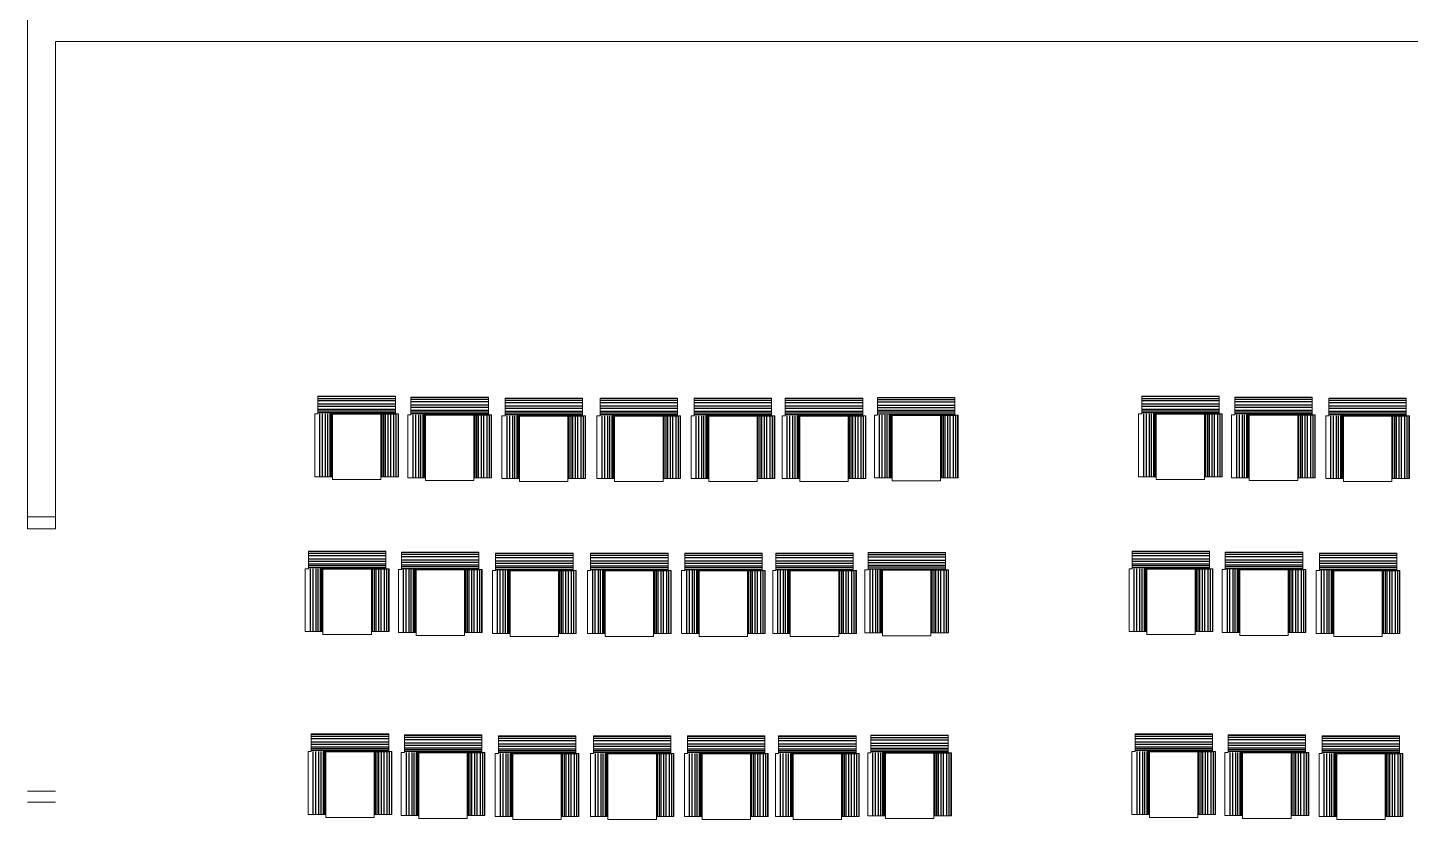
# Model space of a CAD drawing. Header units: feet. Extents: x 344914 to 345457, y 7396879 to 7397422.
# Drawn here: x 345251.76 to 345259.24, y 7397168.61 to 7397172.89 of the extents above; entities that cross this region are included whole.
import ezdxf

# ---------------------------------------------------------------- set-up
doc = ezdxf.new("R2010")
doc.units = ezdxf.units.FT
doc.header["$MEASUREMENT"] = 0
doc.layers.get('0').update_dxf_attribs({"lineweight": 18})
doc.layers.add('MOBIL_I', color=13, linetype='Continuous')
doc.layers.add('parede', color=7, linetype='Continuous', lineweight=18)

msp = doc.modelspace()

# ---------------------------------------------------------------- linework, layer by layer
at = {"color": 0}
for points in [[(345253.746, 7397170.8996), (345253.746, 7397170.8041), (345253.7629, 7397170.8041), (345253.7629, 7397170.4637), (345253.6674, 7397170.4637), (345253.6674, 7397170.4479), (345253.4056, 7397170.4479), (345253.4056, 7397170.4637), (345253.3101, 7397170.4637), (345253.3101, 7397170.8041), (345253.327, 7397170.8041), (345253.327, 7397170.8996)], [(345254.2497, 7397170.8942), (345254.2497, 7397170.7987), (345254.2666, 7397170.7987), (345254.2666, 7397170.4583), (345254.1711, 7397170.4583), (345254.1711, 7397170.4426), (345253.9093, 7397170.4426), (345253.9093, 7397170.4583), (345253.8138, 7397170.4583), (345253.8138, 7397170.7987), (345253.8307, 7397170.7987), (345253.8307, 7397170.8942)], [(345254.7588, 7397170.8889), (345254.7588, 7397170.7934), (345254.7757, 7397170.7934), (345254.7757, 7397170.453), (345254.6802, 7397170.453), (345254.6802, 7397170.4372), (345254.4184, 7397170.4372), (345254.4184, 7397170.453), (345254.3229, 7397170.453), (345254.3229, 7397170.7934), (345254.3398, 7397170.7934), (345254.3398, 7397170.8889)], [(345255.2732, 7397170.8889), (345255.2732, 7397170.7934), (345255.2901, 7397170.7934), (345255.2901, 7397170.453), (345255.1946, 7397170.453), (345255.1946, 7397170.4372), (345254.9328, 7397170.4372), (345254.9328, 7397170.453), (345254.8373, 7397170.453), (345254.8373, 7397170.7934), (345254.8542, 7397170.7934), (345254.8542, 7397170.8889)], [(345255.7823, 7397170.8889), (345255.7823, 7397170.7934), (345255.7992, 7397170.7934), (345255.7992, 7397170.453), (345255.7037, 7397170.453), (345255.7037, 7397170.4372), (345255.4419, 7397170.4372), (345255.4419, 7397170.453), (345255.3464, 7397170.453), (345255.3464, 7397170.7934), (345255.3633, 7397170.7934), (345255.3633, 7397170.8889)], [(345256.2753, 7397170.8889), (345256.2753, 7397170.7934), (345256.2922, 7397170.7934), (345256.2922, 7397170.453), (345256.1967, 7397170.453), (345256.1967, 7397170.4372), (345255.9349, 7397170.4372), (345255.9349, 7397170.453), (345255.8394, 7397170.453), (345255.8394, 7397170.7934), (345255.8563, 7397170.7934), (345255.8563, 7397170.8889)], [(345256.7747, 7397170.8926), (345256.7747, 7397170.7971), (345256.7916, 7397170.7971), (345256.7916, 7397170.4567), (345256.6961, 7397170.4567), (345256.6961, 7397170.441), (345256.4342, 7397170.441), (345256.4342, 7397170.4567), (345256.3387, 7397170.4567), (345256.3387, 7397170.7971), (345256.3557, 7397170.7971), (345256.3557, 7397170.8926)], [(345258.2044, 7397170.8996), (345258.2044, 7397170.8041), (345258.2213, 7397170.8041), (345258.2213, 7397170.4637), (345258.1258, 7397170.4637), (345258.1258, 7397170.4479), (345257.8639, 7397170.4479), (345257.8639, 7397170.4637), (345257.7684, 7397170.4637), (345257.7684, 7397170.8041), (345257.7854, 7397170.8041), (345257.7854, 7397170.8996)], [(345258.7081, 7397170.8942), (345258.7081, 7397170.7987), (345258.725, 7397170.7987), (345258.725, 7397170.4583), (345258.6295, 7397170.4583), (345258.6295, 7397170.4426), (345258.3677, 7397170.4426), (345258.3677, 7397170.4583), (345258.2722, 7397170.4583), (345258.2722, 7397170.7987), (345258.2891, 7397170.7987), (345258.2891, 7397170.8942)], [(345259.2172, 7397170.8889), (345259.2172, 7397170.7934), (345259.2341, 7397170.7934), (345259.2341, 7397170.453), (345259.1386, 7397170.453), (345259.1386, 7397170.4372), (345258.8767, 7397170.4372), (345258.8767, 7397170.453), (345258.7812, 7397170.453), (345258.7812, 7397170.7934), (345258.7982, 7397170.7934), (345258.7982, 7397170.8889)], [(345253.6947, 7397170.0613), (345253.6947, 7397169.9658), (345253.7117, 7397169.9658), (345253.7117, 7397169.6254), (345253.6161, 7397169.6254), (345253.6161, 7397169.6097), (345253.3543, 7397169.6097), (345253.3543, 7397169.6254), (345253.2588, 7397169.6254), (345253.2588, 7397169.9658), (345253.2757, 7397169.9658), (345253.2757, 7397170.0613)], [(345254.1984, 7397170.056), (345254.1984, 7397169.9605), (345254.2154, 7397169.9605), (345254.2154, 7397169.62), (345254.1199, 7397169.62), (345254.1199, 7397169.6043), (345253.858, 7397169.6043), (345253.858, 7397169.62), (345253.7625, 7397169.62), (345253.7625, 7397169.9605), (345253.7794, 7397169.9605), (345253.7794, 7397170.056)], [(345254.7075, 7397170.0506), (345254.7075, 7397169.9551), (345254.7244, 7397169.9551), (345254.7244, 7397169.6147), (345254.6289, 7397169.6147), (345254.6289, 7397169.5989), (345254.3671, 7397169.5989), (345254.3671, 7397169.6147), (345254.2716, 7397169.6147), (345254.2716, 7397169.9551), (345254.2885, 7397169.9551), (345254.2885, 7397170.0506)], [(345255.222, 7397170.0506), (345255.222, 7397169.9551), (345255.2389, 7397169.9551), (345255.2389, 7397169.6147), (345255.1434, 7397169.6147), (345255.1434, 7397169.5989), (345254.8815, 7397169.5989), (345254.8815, 7397169.6147), (345254.786, 7397169.6147), (345254.786, 7397169.9551), (345254.8029, 7397169.9551), (345254.8029, 7397170.0506)], [(345255.731, 7397170.0506), (345255.731, 7397169.9551), (345255.748, 7397169.9551), (345255.748, 7397169.6147), (345255.6525, 7397169.6147), (345255.6525, 7397169.5989), (345255.3906, 7397169.5989), (345255.3906, 7397169.6147), (345255.2951, 7397169.6147), (345255.2951, 7397169.9551), (345255.312, 7397169.9551), (345255.312, 7397170.0506)], [(345256.224, 7397170.0506), (345256.224, 7397169.9551), (345256.241, 7397169.9551), (345256.241, 7397169.6147), (345256.1455, 7397169.6147), (345256.1455, 7397169.5989), (345255.8836, 7397169.5989), (345255.8836, 7397169.6147), (345255.7881, 7397169.6147), (345255.7881, 7397169.9551), (345255.805, 7397169.9551), (345255.805, 7397170.0506)], [(345256.7234, 7397170.0543), (345256.7234, 7397169.9588), (345256.7403, 7397169.9588), (345256.7403, 7397169.6184), (345256.6448, 7397169.6184), (345256.6448, 7397169.6027), (345256.383, 7397169.6027), (345256.383, 7397169.6184), (345256.2875, 7397169.6184), (345256.2875, 7397169.9588), (345256.3044, 7397169.9588), (345256.3044, 7397170.0543)], [(345258.1531, 7397170.0613), (345258.1531, 7397169.9658), (345258.17, 7397169.9658), (345258.17, 7397169.6254), (345258.0745, 7397169.6254), (345258.0745, 7397169.6097), (345257.8127, 7397169.6097), (345257.8127, 7397169.6254), (345257.7172, 7397169.6254), (345257.7172, 7397169.9658), (345257.7341, 7397169.9658), (345257.7341, 7397170.0613)], [(345258.6568, 7397170.056), (345258.6568, 7397169.9605), (345258.6737, 7397169.9605), (345258.6737, 7397169.62), (345258.5782, 7397169.62), (345258.5782, 7397169.6043), (345258.3164, 7397169.6043), (345258.3164, 7397169.62), (345258.2209, 7397169.62), (345258.2209, 7397169.9605), (345258.2378, 7397169.9605), (345258.2378, 7397170.056)], [(345259.1659, 7397170.0506), (345259.1659, 7397169.9551), (345259.1828, 7397169.9551), (345259.1828, 7397169.6147), (345259.0873, 7397169.6147), (345259.0873, 7397169.5989), (345258.8255, 7397169.5989), (345258.8255, 7397169.6147), (345258.73, 7397169.6147), (345258.73, 7397169.9551), (345258.7469, 7397169.9551), (345258.7469, 7397170.0506)], [(345253.71, 7397169.0716), (345253.71, 7397168.9761), (345253.7269, 7397168.9761), (345253.7269, 7397168.6357), (345253.6314, 7397168.6357), (345253.6314, 7397168.62), (345253.3695, 7397168.62), (345253.3695, 7397168.6357), (345253.274, 7397168.6357), (345253.274, 7397168.9761), (345253.291, 7397168.9761), (345253.291, 7397169.0716)], [(345254.2137, 7397169.0663), (345254.2137, 7397168.9708), (345254.2306, 7397168.9708), (345254.2306, 7397168.6303), (345254.1351, 7397168.6303), (345254.1351, 7397168.6146), (345253.8732, 7397168.6146), (345253.8732, 7397168.6303), (345253.7777, 7397168.6303), (345253.7777, 7397168.9708), (345253.7947, 7397168.9708), (345253.7947, 7397169.0663)], [(345254.7228, 7397169.0609), (345254.7228, 7397168.9654), (345254.7397, 7397168.9654), (345254.7397, 7397168.625), (345254.6442, 7397168.625), (345254.6442, 7397168.6093), (345254.3823, 7397168.6093), (345254.3823, 7397168.625), (345254.2868, 7397168.625), (345254.2868, 7397168.9654), (345254.3037, 7397168.9654), (345254.3037, 7397169.0609)], [(345255.2372, 7397169.0609), (345255.2372, 7397168.9654), (345255.2541, 7397168.9654), (345255.2541, 7397168.625), (345255.1586, 7397168.625), (345255.1586, 7397168.6093), (345254.8968, 7397168.6093), (345254.8968, 7397168.625), (345254.8013, 7397168.625), (345254.8013, 7397168.9654), (345254.8182, 7397168.9654), (345254.8182, 7397169.0609)], [(345255.7463, 7397169.0609), (345255.7463, 7397168.9654), (345255.7632, 7397168.9654), (345255.7632, 7397168.625), (345255.6677, 7397168.625), (345255.6677, 7397168.6093), (345255.4058, 7397168.6093), (345255.4058, 7397168.625), (345255.3103, 7397168.625), (345255.3103, 7397168.9654), (345255.3273, 7397168.9654), (345255.3273, 7397169.0609)], [(345256.2393, 7397169.0609), (345256.2393, 7397168.9654), (345256.2562, 7397168.9654), (345256.2562, 7397168.625), (345256.1607, 7397168.625), (345256.1607, 7397168.6093), (345255.8988, 7397168.6093), (345255.8988, 7397168.625), (345255.8033, 7397168.625), (345255.8033, 7397168.9654), (345255.8203, 7397168.9654), (345255.8203, 7397169.0609)], [(345256.7386, 7397169.0647), (345256.7386, 7397168.9691), (345256.7555, 7397168.9691), (345256.7555, 7397168.6287), (345256.66, 7397168.6287), (345256.66, 7397168.613), (345256.3982, 7397168.613), (345256.3982, 7397168.6287), (345256.3027, 7397168.6287), (345256.3027, 7397168.9691), (345256.3196, 7397168.9691), (345256.3196, 7397169.0647)], [(345258.1683, 7397169.0716), (345258.1683, 7397168.9761), (345258.1853, 7397168.9761), (345258.1853, 7397168.6357), (345258.0898, 7397168.6357), (345258.0898, 7397168.62), (345257.8279, 7397168.62), (345257.8279, 7397168.6357), (345257.7324, 7397168.6357), (345257.7324, 7397168.9761), (345257.7493, 7397168.9761), (345257.7493, 7397169.0716)], [(345258.672, 7397169.0663), (345258.672, 7397168.9708), (345258.689, 7397168.9708), (345258.689, 7397168.6303), (345258.5935, 7397168.6303), (345258.5935, 7397168.6146), (345258.3316, 7397168.6146), (345258.3316, 7397168.6303), (345258.2361, 7397168.6303), (345258.2361, 7397168.9708), (345258.253, 7397168.9708), (345258.253, 7397169.0663)], [(345259.1811, 7397169.0609), (345259.1811, 7397168.9654), (345259.1981, 7397168.9654), (345259.1981, 7397168.625), (345259.1026, 7397168.625), (345259.1026, 7397168.6093), (345258.8407, 7397168.6093), (345258.8407, 7397168.625), (345258.7452, 7397168.625), (345258.7452, 7397168.9654), (345258.7621, 7397168.9654), (345258.7621, 7397169.0609)]]:
    msp.add_lwpolyline(points, close=True, dxfattribs=at)
at = {"layer": 'MOBIL_I'}
for p, q in [((345253.746, 7397170.8972), (345253.327, 7397170.8972)), ((345253.327, 7397170.8877), (345253.746, 7397170.8877)), ((345253.746, 7397170.8734), (345253.327, 7397170.8734)), ((345253.327, 7397170.8574), (345253.746, 7397170.8574)), ((345254.2497, 7397170.8918), (345253.8307, 7397170.8918)), ((345253.8307, 7397170.8824), (345254.2497, 7397170.8824)), ((345254.2497, 7397170.868), (345253.8307, 7397170.868)), ((345254.7588, 7397170.8865), (345254.3398, 7397170.8865)), ((345254.3398, 7397170.877), (345254.7588, 7397170.877)), ((345254.7588, 7397170.8627), (345254.3398, 7397170.8627)), ((345255.2732, 7397170.8865), (345254.8542, 7397170.8865)), ((345254.8542, 7397170.877), (345255.2732, 7397170.877)), ((345255.2732, 7397170.8627), (345254.8542, 7397170.8627)), ((345255.7823, 7397170.8865), (345255.3633, 7397170.8865)), ((345255.3633, 7397170.877), (345255.7823, 7397170.877)), ((345255.7823, 7397170.8627), (345255.3633, 7397170.8627)), ((345256.2753, 7397170.8865), (345255.8563, 7397170.8865)), ((345255.8563, 7397170.877), (345256.2753, 7397170.877)), ((345256.2753, 7397170.8627), (345255.8563, 7397170.8627)), ((345256.7747, 7397170.8902), (345256.3557, 7397170.8902)), ((345256.3557, 7397170.8808), (345256.7747, 7397170.8808)), ((345256.7747, 7397170.8664), (345256.3557, 7397170.8664)), ((345258.2044, 7397170.8972), (345257.7854, 7397170.8972)), ((345257.7854, 7397170.8877), (345258.2044, 7397170.8877)), ((345258.2044, 7397170.8734), (345257.7854, 7397170.8734)), ((345257.7854, 7397170.8574), (345258.2044, 7397170.8574)), ((345258.7081, 7397170.8918), (345258.2891, 7397170.8918)), ((345258.2891, 7397170.8824), (345258.7081, 7397170.8824)), ((345258.7081, 7397170.868), (345258.2891, 7397170.868)), ((345259.2172, 7397170.8865), (345258.7982, 7397170.8865)), ((345258.7982, 7397170.877), (345259.2172, 7397170.877)), ((345259.2172, 7397170.8627), (345258.7982, 7397170.8627)), ((345253.746, 7397170.8428), (345253.327, 7397170.8428)), ((345253.327, 7397170.8297), (345253.746, 7397170.8297)), ((345253.746, 7397170.8189), (345253.327, 7397170.8189)), ((345253.327, 7397170.8108), (345253.746, 7397170.8108)), ((345253.3363, 7397170.8041), (345253.3363, 7397170.4637)), ((345253.3523, 7397170.4637), (345253.3523, 7397170.8041)), ((345253.3669, 7397170.8041), (345253.3669, 7397170.4637)), ((345253.3799, 7397170.4637), (345253.3799, 7397170.8041)), ((345253.3908, 7397170.8041), (345253.6823, 7397170.8041)), ((345253.3908, 7397170.8041), (345253.3908, 7397170.4637)), ((345253.3988, 7397170.4637), (345253.3988, 7397170.8041)), ((345253.4056, 7397170.4637), (345253.4056, 7397170.8041)), ((345253.6674, 7397170.8041), (345253.6674, 7397170.4637)), ((345253.6741, 7397170.4637), (345253.6741, 7397170.8041)), ((345253.6823, 7397170.8041), (345253.6823, 7397170.4637)), ((345253.6823, 7397170.8041), (345253.746, 7397170.8041)), ((345253.6931, 7397170.4637), (345253.6931, 7397170.8041)), ((345253.7061, 7397170.8041), (345253.7061, 7397170.4637)), ((345253.7207, 7397170.4637), (345253.7207, 7397170.8041)), ((345253.7367, 7397170.8041), (345253.7367, 7397170.4637)), ((345253.7511, 7397170.4637), (345253.7511, 7397170.8041)), ((345253.7605, 7397170.8041), (345253.7605, 7397170.4637)), ((345253.8307, 7397170.852), (345254.2497, 7397170.852)), ((345254.2497, 7397170.8374), (345253.8307, 7397170.8374)), ((345253.8307, 7397170.8244), (345254.2497, 7397170.8244)), ((345254.2497, 7397170.8136), (345253.8307, 7397170.8136)), ((345253.8307, 7397170.8055), (345254.2497, 7397170.8055)), ((345253.84, 7397170.7987), (345253.84, 7397170.4583)), ((345253.856, 7397170.4583), (345253.856, 7397170.7987)), ((345253.8706, 7397170.7987), (345253.8706, 7397170.4583)), ((345253.8836, 7397170.4583), (345253.8836, 7397170.7987)), ((345253.8945, 7397170.7987), (345254.186, 7397170.7987)), ((345253.8945, 7397170.7987), (345253.8945, 7397170.4583)), ((345253.9026, 7397170.4583), (345253.9026, 7397170.7987)), ((345253.9093, 7397170.4583), (345253.9093, 7397170.7987)), ((345254.1711, 7397170.7987), (345254.1711, 7397170.4583)), ((345254.1778, 7397170.4583), (345254.1778, 7397170.7987)), ((345254.186, 7397170.7987), (345254.186, 7397170.4583)), ((345254.186, 7397170.7987), (345254.2497, 7397170.7987)), ((345254.1968, 7397170.4583), (345254.1968, 7397170.7987)), ((345254.2098, 7397170.7987), (345254.2098, 7397170.4583)), ((345254.2245, 7397170.4583), (345254.2245, 7397170.7987)), ((345254.2404, 7397170.7987), (345254.2404, 7397170.4583)), ((345254.2548, 7397170.4583), (345254.2548, 7397170.7987)), ((345254.2642, 7397170.7987), (345254.2642, 7397170.4583)), ((345254.3398, 7397170.8467), (345254.7588, 7397170.8467)), ((345254.7588, 7397170.8321), (345254.3398, 7397170.8321)), ((345254.3398, 7397170.819), (345254.7588, 7397170.819)), ((345254.7588, 7397170.8082), (345254.3398, 7397170.8082)), ((345254.3398, 7397170.8001), (345254.7588, 7397170.8001)), ((345254.3491, 7397170.7934), (345254.3491, 7397170.453)), ((345254.3651, 7397170.453), (345254.3651, 7397170.7934)), ((345254.3797, 7397170.7934), (345254.3797, 7397170.453)), ((345254.3927, 7397170.453), (345254.3927, 7397170.7934)), ((345254.4035, 7397170.7934), (345254.4035, 7397170.453)), ((345254.4036, 7397170.7934), (345254.6951, 7397170.7934)), ((345254.4116, 7397170.453), (345254.4116, 7397170.7934)), ((345254.4184, 7397170.453), (345254.4184, 7397170.7934)), ((345254.6802, 7397170.7934), (345254.6802, 7397170.453)), ((345254.6869, 7397170.453), (345254.6869, 7397170.7934)), ((345254.6951, 7397170.7934), (345254.6951, 7397170.453)), ((345254.6951, 7397170.7934), (345254.7588, 7397170.7934)), ((345254.7059, 7397170.453), (345254.7059, 7397170.7934)), ((345254.7189, 7397170.7934), (345254.7189, 7397170.453)), ((345254.7335, 7397170.453), (345254.7335, 7397170.7934)), ((345254.7495, 7397170.7934), (345254.7495, 7397170.453)), ((345254.7639, 7397170.453), (345254.7639, 7397170.7934)), ((345254.7733, 7397170.7934), (345254.7733, 7397170.453)), ((345254.8542, 7397170.8467), (345255.2732, 7397170.8467)), ((345255.2732, 7397170.8321), (345254.8542, 7397170.8321)), ((345254.8542, 7397170.819), (345255.2732, 7397170.819)), ((345255.2732, 7397170.8082), (345254.8542, 7397170.8082)), ((345254.8542, 7397170.8001), (345255.2732, 7397170.8001)), ((345254.8635, 7397170.7934), (345254.8635, 7397170.453)), ((345254.8795, 7397170.453), (345254.8795, 7397170.7934)), ((345254.8941, 7397170.7934), (345254.8941, 7397170.453)), ((345254.9071, 7397170.453), (345254.9071, 7397170.7934)), ((345254.918, 7397170.7934), (345255.2095, 7397170.7934)), ((345254.918, 7397170.7934), (345254.918, 7397170.453)), ((345254.9261, 7397170.453), (345254.9261, 7397170.7934)), ((345254.9328, 7397170.453), (345254.9328, 7397170.7934)), ((345255.1946, 7397170.7934), (345255.1946, 7397170.453)), ((345255.2014, 7397170.453), (345255.2014, 7397170.7934)), ((345255.2095, 7397170.7934), (345255.2095, 7397170.453)), ((345255.2095, 7397170.7934), (345255.2732, 7397170.7934)), ((345255.2203, 7397170.453), (345255.2203, 7397170.7934)), ((345255.2333, 7397170.7934), (345255.2333, 7397170.453)), ((345255.248, 7397170.453), (345255.248, 7397170.7934)), ((345255.2639, 7397170.7934), (345255.2639, 7397170.453)), ((345255.2783, 7397170.453), (345255.2783, 7397170.7934)), ((345255.2877, 7397170.7934), (345255.2877, 7397170.453)), ((345255.3633, 7397170.8467), (345255.7823, 7397170.8467)), ((345255.7823, 7397170.8321), (345255.3633, 7397170.8321)), ((345255.3633, 7397170.819), (345255.7823, 7397170.819)), ((345255.7823, 7397170.8082), (345255.3633, 7397170.8082)), ((345255.3633, 7397170.8001), (345255.7823, 7397170.8001)), ((345255.3726, 7397170.7934), (345255.3726, 7397170.453)), ((345255.3886, 7397170.453), (345255.3886, 7397170.7934)), ((345255.4032, 7397170.7934), (345255.4032, 7397170.453)), ((345255.4162, 7397170.453), (345255.4162, 7397170.7934)), ((345255.4271, 7397170.7934), (345255.7186, 7397170.7934)), ((345255.4271, 7397170.7934), (345255.4271, 7397170.453)), ((345255.4352, 7397170.453), (345255.4352, 7397170.7934)), ((345255.4419, 7397170.453), (345255.4419, 7397170.7934)), ((345255.7037, 7397170.7934), (345255.7037, 7397170.453)), ((345255.7104, 7397170.453), (345255.7104, 7397170.7934)), ((345255.7186, 7397170.7934), (345255.7186, 7397170.453)), ((345255.7186, 7397170.7934), (345255.7823, 7397170.7934)), ((345255.7294, 7397170.453), (345255.7294, 7397170.7934)), ((345255.7424, 7397170.7934), (345255.7424, 7397170.453)), ((345255.7571, 7397170.453), (345255.7571, 7397170.7934)), ((345255.773, 7397170.7934), (345255.773, 7397170.453)), ((345255.7874, 7397170.453), (345255.7874, 7397170.7934)), ((345255.7968, 7397170.7934), (345255.7968, 7397170.453)), ((345255.8563, 7397170.8467), (345256.2753, 7397170.8467)), ((345256.2753, 7397170.8321), (345255.8563, 7397170.8321)), ((345255.8563, 7397170.819), (345256.2753, 7397170.819)), ((345256.2753, 7397170.8082), (345255.8563, 7397170.8082)), ((345255.8563, 7397170.8001), (345256.2753, 7397170.8001)), ((345255.8656, 7397170.7934), (345255.8656, 7397170.453)), ((345255.8816, 7397170.453), (345255.8816, 7397170.7934)), ((345255.8962, 7397170.7934), (345255.8962, 7397170.453)), ((345255.9092, 7397170.453), (345255.9092, 7397170.7934)), ((345255.9201, 7397170.7934), (345256.2116, 7397170.7934)), ((345255.9201, 7397170.7934), (345255.9201, 7397170.453)), ((345255.9282, 7397170.453), (345255.9282, 7397170.7934)), ((345255.9349, 7397170.453), (345255.9349, 7397170.7934)), ((345256.1967, 7397170.7934), (345256.1967, 7397170.453)), ((345256.2034, 7397170.453), (345256.2034, 7397170.7934)), ((345256.2116, 7397170.7934), (345256.2116, 7397170.453)), ((345256.2116, 7397170.7934), (345256.2753, 7397170.7934)), ((345256.2224, 7397170.453), (345256.2224, 7397170.7934)), ((345256.2354, 7397170.7934), (345256.2354, 7397170.453)), ((345256.2501, 7397170.453), (345256.2501, 7397170.7934)), ((345256.266, 7397170.7934), (345256.266, 7397170.453)), ((345256.2804, 7397170.453), (345256.2804, 7397170.7934)), ((345256.2898, 7397170.7934), (345256.2898, 7397170.453)), ((345256.3557, 7397170.8504), (345256.7747, 7397170.8504)), ((345256.7747, 7397170.8358), (345256.3557, 7397170.8358)), ((345256.3557, 7397170.8228), (345256.7747, 7397170.8228)), ((345256.7747, 7397170.812), (345256.3557, 7397170.812)), ((345256.3557, 7397170.8038), (345256.7747, 7397170.8038)), ((345256.3649, 7397170.7971), (345256.3649, 7397170.4567)), ((345256.381, 7397170.4567), (345256.381, 7397170.7971)), ((345256.3955, 7397170.7971), (345256.3955, 7397170.4567)), ((345256.4086, 7397170.4567), (345256.4086, 7397170.7971)), ((345256.4194, 7397170.7971), (345256.7109, 7397170.7971)), ((345256.4194, 7397170.7971), (345256.4194, 7397170.4567)), ((345256.4275, 7397170.4567), (345256.4275, 7397170.7971)), ((345256.4342, 7397170.4567), (345256.4342, 7397170.7971)), ((345256.6961, 7397170.7971), (345256.6961, 7397170.4567)), ((345256.7028, 7397170.4567), (345256.7028, 7397170.7971)), ((345256.7109, 7397170.7971), (345256.7109, 7397170.4567)), ((345256.7109, 7397170.7971), (345256.7747, 7397170.7971)), ((345256.7218, 7397170.4567), (345256.7218, 7397170.7971)), ((345256.7348, 7397170.7971), (345256.7348, 7397170.4567)), ((345256.7494, 7397170.4567), (345256.7494, 7397170.7971)), ((345256.7654, 7397170.7971), (345256.7654, 7397170.4567)), ((345256.7797, 7397170.4567), (345256.7797, 7397170.7971)), ((345256.7892, 7397170.7971), (345256.7892, 7397170.4567)), ((345258.2044, 7397170.8428), (345257.7854, 7397170.8428)), ((345257.7854, 7397170.8297), (345258.2044, 7397170.8297)), ((345258.2044, 7397170.8189), (345257.7854, 7397170.8189)), ((345257.7854, 7397170.8108), (345258.2044, 7397170.8108)), ((345257.7947, 7397170.8041), (345257.7947, 7397170.4637)), ((345257.8107, 7397170.4637), (345257.8107, 7397170.8041)), ((345257.8253, 7397170.8041), (345257.8253, 7397170.4637)), ((345257.8383, 7397170.4637), (345257.8383, 7397170.8041)), ((345257.8491, 7397170.8041), (345257.8491, 7397170.4637)), ((345257.8492, 7397170.8041), (345258.1406, 7397170.8041)), ((345257.8572, 7397170.4637), (345257.8572, 7397170.8041)), ((345257.8639, 7397170.4637), (345257.8639, 7397170.8041)), ((345258.1258, 7397170.8041), (345258.1258, 7397170.4637)), ((345258.1325, 7397170.4637), (345258.1325, 7397170.8041)), ((345258.1407, 7397170.8041), (345258.1407, 7397170.4637)), ((345258.1407, 7397170.8041), (345258.2044, 7397170.8041)), ((345258.1515, 7397170.4637), (345258.1515, 7397170.8041)), ((345258.1645, 7397170.8041), (345258.1645, 7397170.4637)), ((345258.1791, 7397170.4637), (345258.1791, 7397170.8041)), ((345258.1951, 7397170.8041), (345258.1951, 7397170.4637)), ((345258.2094, 7397170.4637), (345258.2094, 7397170.8041)), ((345258.2189, 7397170.8041), (345258.2189, 7397170.4637)), ((345258.2891, 7397170.852), (345258.7081, 7397170.852)), ((345258.7081, 7397170.8374), (345258.2891, 7397170.8374)), ((345258.2891, 7397170.8244), (345258.7081, 7397170.8244)), ((345258.7081, 7397170.8136), (345258.2891, 7397170.8136)), ((345258.2891, 7397170.8055), (345258.7081, 7397170.8055)), ((345258.2984, 7397170.7987), (345258.2984, 7397170.4583)), ((345258.3144, 7397170.4583), (345258.3144, 7397170.7987)), ((345258.329, 7397170.7987), (345258.329, 7397170.4583)), ((345258.342, 7397170.4583), (345258.342, 7397170.7987)), ((345258.3528, 7397170.7987), (345258.3528, 7397170.4583)), ((345258.3529, 7397170.7987), (345258.6444, 7397170.7987)), ((345258.3609, 7397170.4583), (345258.3609, 7397170.7987)), ((345258.3677, 7397170.4583), (345258.3677, 7397170.7987)), ((345258.6295, 7397170.7987), (345258.6295, 7397170.4583)), ((345258.6362, 7397170.4583), (345258.6362, 7397170.7987)), ((345258.6444, 7397170.7987), (345258.6444, 7397170.4583)), ((345258.6444, 7397170.7987), (345258.7081, 7397170.7987)), ((345258.6552, 7397170.4583), (345258.6552, 7397170.7987)), ((345258.6682, 7397170.7987), (345258.6682, 7397170.4583)), ((345258.6828, 7397170.4583), (345258.6828, 7397170.7987)), ((345258.6988, 7397170.7987), (345258.6988, 7397170.4583)), ((345258.7132, 7397170.4583), (345258.7132, 7397170.7987)), ((345258.7226, 7397170.7987), (345258.7226, 7397170.4583)), ((345258.7982, 7397170.8467), (345259.2172, 7397170.8467)), ((345259.2172, 7397170.8321), (345258.7982, 7397170.8321)), ((345258.7982, 7397170.819), (345259.2172, 7397170.819)), ((345259.2172, 7397170.8082), (345258.7982, 7397170.8082)), ((345258.7982, 7397170.8001), (345259.2172, 7397170.8001)), ((345258.8075, 7397170.7934), (345258.8075, 7397170.453)), ((345258.8235, 7397170.453), (345258.8235, 7397170.7934)), ((345258.8381, 7397170.7934), (345258.8381, 7397170.453)), ((345258.8511, 7397170.453), (345258.8511, 7397170.7934)), ((345258.8619, 7397170.7934), (345259.1534, 7397170.7934)), ((345258.8619, 7397170.7934), (345258.8619, 7397170.453)), ((345258.87, 7397170.453), (345258.87, 7397170.7934)), ((345258.8767, 7397170.453), (345258.8767, 7397170.7934)), ((345259.1386, 7397170.7934), (345259.1386, 7397170.453)), ((345259.1453, 7397170.453), (345259.1453, 7397170.7934)), ((345259.1535, 7397170.7934), (345259.1535, 7397170.453)), ((345259.1535, 7397170.7934), (345259.2172, 7397170.7934)), ((345259.1643, 7397170.453), (345259.1643, 7397170.7934)), ((345259.1773, 7397170.7934), (345259.1773, 7397170.453)), ((345259.1919, 7397170.453), (345259.1919, 7397170.7934)), ((345259.2079, 7397170.7934), (345259.2079, 7397170.453)), ((345259.2222, 7397170.453), (345259.2222, 7397170.7934)), ((345259.2317, 7397170.7934), (345259.2317, 7397170.453)), ((345253.6947, 7397170.0589), (345253.2757, 7397170.0589)), ((345253.2757, 7397170.0495), (345253.6947, 7397170.0495)), ((345253.6947, 7397170.0351), (345253.2757, 7397170.0351)), ((345254.1984, 7397170.0536), (345253.7794, 7397170.0536)), ((345253.7794, 7397170.0441), (345254.1984, 7397170.0441)), ((345254.7075, 7397170.0482), (345254.2885, 7397170.0482)), ((345254.2885, 7397170.0387), (345254.7075, 7397170.0387)), ((345255.222, 7397170.0482), (345254.8029, 7397170.0482)), ((345254.8029, 7397170.0387), (345255.222, 7397170.0387)), ((345255.731, 7397170.0482), (345255.312, 7397170.0482)), ((345255.312, 7397170.0387), (345255.731, 7397170.0387)), ((345256.224, 7397170.0482), (345255.805, 7397170.0482)), ((345255.805, 7397170.0387), (345256.224, 7397170.0387)), ((345256.7234, 7397170.0519), (345256.3044, 7397170.0519)), ((345256.3044, 7397170.0425), (345256.7234, 7397170.0425)), ((345258.1531, 7397170.0589), (345257.7341, 7397170.0589)), ((345257.7341, 7397170.0495), (345258.1531, 7397170.0495)), ((345258.1531, 7397170.0351), (345257.7341, 7397170.0351)), ((345258.6568, 7397170.0536), (345258.2378, 7397170.0536)), ((345258.2378, 7397170.0441), (345258.6568, 7397170.0441)), ((345259.1659, 7397170.0482), (345258.7469, 7397170.0482)), ((345258.7469, 7397170.0387), (345259.1659, 7397170.0387)), ((345253.2757, 7397170.0191), (345253.6947, 7397170.0191)), ((345253.6947, 7397170.0045), (345253.2757, 7397170.0045)), ((345253.2757, 7397169.9914), (345253.6947, 7397169.9914)), ((345253.6947, 7397169.9807), (345253.2757, 7397169.9807)), ((345253.2757, 7397169.9725), (345253.6947, 7397169.9725)), ((345253.285, 7397169.9658), (345253.285, 7397169.6254)), ((345253.301, 7397169.6254), (345253.301, 7397169.9658)), ((345253.3156, 7397169.9658), (345253.3156, 7397169.6254)), ((345253.3287, 7397169.6254), (345253.3287, 7397169.9658)), ((345253.3395, 7397169.9658), (345253.631, 7397169.9658)), ((345253.3395, 7397169.9658), (345253.3395, 7397169.6254)), ((345253.3476, 7397169.6254), (345253.3476, 7397169.9658)), ((345253.3543, 7397169.6254), (345253.3543, 7397169.9658)), ((345253.6161, 7397169.9658), (345253.6161, 7397169.6254)), ((345253.6229, 7397169.6254), (345253.6229, 7397169.9658)), ((345253.631, 7397169.9658), (345253.631, 7397169.6254)), ((345253.631, 7397169.9658), (345253.6947, 7397169.9658)), ((345253.6418, 7397169.6254), (345253.6418, 7397169.9658)), ((345253.6548, 7397169.9658), (345253.6548, 7397169.6254)), ((345253.6695, 7397169.6254), (345253.6695, 7397169.9658)), ((345253.6854, 7397169.9658), (345253.6854, 7397169.6254)), ((345253.6998, 7397169.6254), (345253.6998, 7397169.9658)), ((345253.7093, 7397169.9658), (345253.7093, 7397169.6254)), ((345254.1984, 7397170.0297), (345253.7794, 7397170.0297)), ((345253.7794, 7397170.0138), (345254.1984, 7397170.0138)), ((345254.1984, 7397169.9991), (345253.7794, 7397169.9991)), ((345253.7794, 7397169.9861), (345254.1984, 7397169.9861)), ((345254.1984, 7397169.9753), (345253.7794, 7397169.9753)), ((345253.7794, 7397169.9672), (345254.1984, 7397169.9672)), ((345253.7887, 7397169.9605), (345253.7887, 7397169.62)), ((345253.8047, 7397169.62), (345253.8047, 7397169.9605)), ((345253.8193, 7397169.9605), (345253.8193, 7397169.62)), ((345253.8324, 7397169.62), (345253.8324, 7397169.9605)), ((345253.8432, 7397169.9605), (345254.1347, 7397169.9605)), ((345253.8432, 7397169.9605), (345253.8432, 7397169.62)), ((345253.8513, 7397169.62), (345253.8513, 7397169.9605)), ((345253.858, 7397169.62), (345253.858, 7397169.9605)), ((345254.1199, 7397169.9605), (345254.1199, 7397169.62)), ((345254.1266, 7397169.62), (345254.1266, 7397169.9605)), ((345254.1347, 7397169.9605), (345254.1347, 7397169.62)), ((345254.1347, 7397169.9605), (345254.1984, 7397169.9605)), ((345254.1456, 7397169.62), (345254.1456, 7397169.9605)), ((345254.1586, 7397169.9605), (345254.1586, 7397169.62)), ((345254.1732, 7397169.62), (345254.1732, 7397169.9605)), ((345254.1892, 7397169.9605), (345254.1892, 7397169.62)), ((345254.2035, 7397169.62), (345254.2035, 7397169.9605)), ((345254.213, 7397169.9605), (345254.213, 7397169.62)), ((345254.7075, 7397170.0244), (345254.2885, 7397170.0244)), ((345254.2885, 7397170.0084), (345254.7075, 7397170.0084)), ((345254.7075, 7397169.9938), (345254.2885, 7397169.9938)), ((345254.2885, 7397169.9807), (345254.7075, 7397169.9807)), ((345254.7075, 7397169.97), (345254.2885, 7397169.97)), ((345254.2885, 7397169.9618), (345254.7075, 7397169.9618)), ((345254.2978, 7397169.9551), (345254.2978, 7397169.6147)), ((345254.3138, 7397169.6147), (345254.3138, 7397169.9551)), ((345254.3284, 7397169.9551), (345254.3284, 7397169.6147)), ((345254.3415, 7397169.6147), (345254.3415, 7397169.9551)), ((345254.3523, 7397169.9551), (345254.6438, 7397169.9551)), ((345254.3523, 7397169.9551), (345254.3523, 7397169.6147)), ((345254.3604, 7397169.6147), (345254.3604, 7397169.9551)), ((345254.3671, 7397169.6147), (345254.3671, 7397169.9551)), ((345254.6289, 7397169.9551), (345254.6289, 7397169.6147)), ((345254.6357, 7397169.6147), (345254.6357, 7397169.9551)), ((345254.6438, 7397169.9551), (345254.6438, 7397169.6147)), ((345254.6438, 7397169.9551), (345254.7075, 7397169.9551)), ((345254.6546, 7397169.6147), (345254.6546, 7397169.9551)), ((345254.6676, 7397169.9551), (345254.6676, 7397169.6147)), ((345254.6823, 7397169.6147), (345254.6823, 7397169.9551)), ((345254.6982, 7397169.9551), (345254.6982, 7397169.6147)), ((345254.7126, 7397169.6147), (345254.7126, 7397169.9551)), ((345254.7221, 7397169.9551), (345254.7221, 7397169.6147)), ((345255.222, 7397170.0244), (345254.8029, 7397170.0244)), ((345254.8029, 7397170.0084), (345255.222, 7397170.0084)), ((345255.222, 7397169.9938), (345254.8029, 7397169.9938)), ((345254.8029, 7397169.9807), (345255.222, 7397169.9807)), ((345255.222, 7397169.97), (345254.8029, 7397169.97)), ((345254.8029, 7397169.9618), (345255.222, 7397169.9618)), ((345254.8122, 7397169.9551), (345254.8122, 7397169.6147)), ((345254.8283, 7397169.6147), (345254.8283, 7397169.9551)), ((345254.8428, 7397169.9551), (345254.8428, 7397169.6147)), ((345254.8559, 7397169.6147), (345254.8559, 7397169.9551)), ((345254.8667, 7397169.9551), (345255.1582, 7397169.9551)), ((345254.8667, 7397169.9551), (345254.8667, 7397169.6147)), ((345254.8748, 7397169.6147), (345254.8748, 7397169.9551)), ((345254.8815, 7397169.6147), (345254.8815, 7397169.9551)), ((345255.1434, 7397169.9551), (345255.1434, 7397169.6147)), ((345255.1501, 7397169.6147), (345255.1501, 7397169.9551)), ((345255.1582, 7397169.9551), (345255.1582, 7397169.6147)), ((345255.1582, 7397169.9551), (345255.222, 7397169.9551)), ((345255.1691, 7397169.6147), (345255.1691, 7397169.9551)), ((345255.1821, 7397169.9551), (345255.1821, 7397169.6147)), ((345255.1967, 7397169.6147), (345255.1967, 7397169.9551)), ((345255.2127, 7397169.9551), (345255.2127, 7397169.6147)), ((345255.227, 7397169.6147), (345255.227, 7397169.9551)), ((345255.2365, 7397169.9551), (345255.2365, 7397169.6147)), ((345255.731, 7397170.0244), (345255.312, 7397170.0244)), ((345255.312, 7397170.0084), (345255.731, 7397170.0084)), ((345255.731, 7397169.9938), (345255.312, 7397169.9938)), ((345255.312, 7397169.9807), (345255.731, 7397169.9807)), ((345255.731, 7397169.97), (345255.312, 7397169.97)), ((345255.312, 7397169.9618), (345255.731, 7397169.9618)), ((345255.3213, 7397169.9551), (345255.3213, 7397169.6147)), ((345255.3373, 7397169.6147), (345255.3373, 7397169.9551)), ((345255.3519, 7397169.9551), (345255.3519, 7397169.6147)), ((345255.365, 7397169.6147), (345255.365, 7397169.9551)), ((345255.3758, 7397169.9551), (345255.6673, 7397169.9551)), ((345255.3758, 7397169.9551), (345255.3758, 7397169.6147)), ((345255.3839, 7397169.6147), (345255.3839, 7397169.9551)), ((345255.3906, 7397169.6147), (345255.3906, 7397169.9551)), ((345255.6525, 7397169.9551), (345255.6525, 7397169.6147)), ((345255.6592, 7397169.6147), (345255.6592, 7397169.9551)), ((345255.6673, 7397169.9551), (345255.6673, 7397169.6147)), ((345255.6673, 7397169.9551), (345255.731, 7397169.9551)), ((345255.6782, 7397169.6147), (345255.6782, 7397169.9551)), ((345255.6911, 7397169.9551), (345255.6911, 7397169.6147)), ((345255.7058, 7397169.6147), (345255.7058, 7397169.9551)), ((345255.7217, 7397169.9551), (345255.7217, 7397169.6147)), ((345255.7361, 7397169.6147), (345255.7361, 7397169.9551)), ((345255.7456, 7397169.9551), (345255.7456, 7397169.6147)), ((345256.224, 7397170.0244), (345255.805, 7397170.0244)), ((345255.805, 7397170.0084), (345256.224, 7397170.0084)), ((345256.224, 7397169.9938), (345255.805, 7397169.9938)), ((345255.805, 7397169.9807), (345256.224, 7397169.9807)), ((345256.224, 7397169.97), (345255.805, 7397169.97)), ((345255.805, 7397169.9618), (345256.224, 7397169.9618)), ((345255.8143, 7397169.9551), (345255.8143, 7397169.6147)), ((345255.8303, 7397169.6147), (345255.8303, 7397169.9551)), ((345255.8449, 7397169.9551), (345255.8449, 7397169.6147)), ((345255.858, 7397169.6147), (345255.858, 7397169.9551)), ((345255.8688, 7397169.9551), (345256.1603, 7397169.9551)), ((345255.8688, 7397169.9551), (345255.8688, 7397169.6147)), ((345255.8769, 7397169.6147), (345255.8769, 7397169.9551)), ((345255.8836, 7397169.6147), (345255.8836, 7397169.9551)), ((345256.1455, 7397169.9551), (345256.1455, 7397169.6147)), ((345256.1522, 7397169.6147), (345256.1522, 7397169.9551)), ((345256.1603, 7397169.9551), (345256.1603, 7397169.6147)), ((345256.1603, 7397169.9551), (345256.224, 7397169.9551)), ((345256.1712, 7397169.6147), (345256.1712, 7397169.9551)), ((345256.1841, 7397169.9551), (345256.1841, 7397169.6147)), ((345256.1988, 7397169.6147), (345256.1988, 7397169.9551)), ((345256.2147, 7397169.9551), (345256.2147, 7397169.6147)), ((345256.2291, 7397169.6147), (345256.2291, 7397169.9551)), ((345256.2386, 7397169.9551), (345256.2386, 7397169.6147)), ((345256.7234, 7397170.0281), (345256.3044, 7397170.0281)), ((345256.3044, 7397170.0121), (345256.7234, 7397170.0121)), ((345256.7234, 7397169.9975), (345256.3044, 7397169.9975)), ((345256.3044, 7397169.9845), (345256.7234, 7397169.9845)), ((345256.7234, 7397169.9737), (345256.3044, 7397169.9737)), ((345256.3044, 7397169.9656), (345256.7234, 7397169.9656)), ((345256.3137, 7397169.9588), (345256.3137, 7397169.6184)), ((345256.3297, 7397169.6184), (345256.3297, 7397169.9588)), ((345256.3443, 7397169.9588), (345256.3443, 7397169.6184)), ((345256.3573, 7397169.6184), (345256.3573, 7397169.9588)), ((345256.3682, 7397169.9588), (345256.6597, 7397169.9588)), ((345256.3682, 7397169.9588), (345256.3682, 7397169.6184)), ((345256.3762, 7397169.6184), (345256.3762, 7397169.9588)), ((345256.383, 7397169.6184), (345256.383, 7397169.9588)), ((345256.6448, 7397169.9588), (345256.6448, 7397169.6184)), ((345256.6515, 7397169.6184), (345256.6515, 7397169.9588)), ((345256.6597, 7397169.9588), (345256.6597, 7397169.6184)), ((345256.6597, 7397169.9588), (345256.7234, 7397169.9588)), ((345256.6705, 7397169.6184), (345256.6705, 7397169.9588)), ((345256.6835, 7397169.9588), (345256.6835, 7397169.6184)), ((345256.6982, 7397169.6184), (345256.6982, 7397169.9588)), ((345256.7141, 7397169.9588), (345256.7141, 7397169.6184)), ((345256.7285, 7397169.6184), (345256.7285, 7397169.9588)), ((345256.7379, 7397169.9588), (345256.7379, 7397169.6184)), ((345257.7341, 7397170.0191), (345258.1531, 7397170.0191)), ((345258.1531, 7397170.0045), (345257.7341, 7397170.0045)), ((345257.7341, 7397169.9914), (345258.1531, 7397169.9914)), ((345258.1531, 7397169.9807), (345257.7341, 7397169.9807)), ((345257.7341, 7397169.9725), (345258.1531, 7397169.9725)), ((345257.7434, 7397169.9658), (345257.7434, 7397169.6254)), ((345257.7594, 7397169.6254), (345257.7594, 7397169.9658)), ((345257.774, 7397169.9658), (345257.774, 7397169.6254)), ((345257.787, 7397169.6254), (345257.787, 7397169.9658)), ((345257.7979, 7397169.9658), (345258.0894, 7397169.9658)), ((345257.7979, 7397169.9658), (345257.7979, 7397169.6254)), ((345257.806, 7397169.6254), (345257.806, 7397169.9658)), ((345257.8127, 7397169.6254), (345257.8127, 7397169.9658)), ((345258.0745, 7397169.9658), (345258.0745, 7397169.6254)), ((345258.0813, 7397169.6254), (345258.0813, 7397169.9658)), ((345258.0894, 7397169.9658), (345258.0894, 7397169.6254)), ((345258.0894, 7397169.9658), (345258.1531, 7397169.9658)), ((345258.1002, 7397169.6254), (345258.1002, 7397169.9658)), ((345258.1132, 7397169.9658), (345258.1132, 7397169.6254)), ((345258.1279, 7397169.6254), (345258.1279, 7397169.9658)), ((345258.1438, 7397169.9658), (345258.1438, 7397169.6254)), ((345258.1582, 7397169.6254), (345258.1582, 7397169.9658)), ((345258.1676, 7397169.9658), (345258.1676, 7397169.6254)), ((345258.6568, 7397170.0297), (345258.2378, 7397170.0297)), ((345258.2378, 7397170.0138), (345258.6568, 7397170.0138)), ((345258.6568, 7397169.9991), (345258.2378, 7397169.9991)), ((345258.2378, 7397169.9861), (345258.6568, 7397169.9861)), ((345258.6568, 7397169.9753), (345258.2378, 7397169.9753)), ((345258.2378, 7397169.9672), (345258.6568, 7397169.9672)), ((345258.2471, 7397169.9605), (345258.2471, 7397169.62)), ((345258.2631, 7397169.62), (345258.2631, 7397169.9605)), ((345258.2777, 7397169.9605), (345258.2777, 7397169.62)), ((345258.2908, 7397169.62), (345258.2908, 7397169.9605)), ((345258.3016, 7397169.9605), (345258.5931, 7397169.9605)), ((345258.3016, 7397169.9605), (345258.3016, 7397169.62)), ((345258.3097, 7397169.62), (345258.3097, 7397169.9605)), ((345258.3164, 7397169.62), (345258.3164, 7397169.9605)), ((345258.5782, 7397169.9605), (345258.5782, 7397169.62)), ((345258.585, 7397169.62), (345258.585, 7397169.9605)), ((345258.5931, 7397169.9605), (345258.5931, 7397169.62)), ((345258.5931, 7397169.9605), (345258.6568, 7397169.9605)), ((345258.6039, 7397169.62), (345258.6039, 7397169.9605)), ((345258.6169, 7397169.9605), (345258.6169, 7397169.62)), ((345258.6316, 7397169.62), (345258.6316, 7397169.9605)), ((345258.6475, 7397169.9605), (345258.6475, 7397169.62)), ((345258.6619, 7397169.62), (345258.6619, 7397169.9605)), ((345258.6714, 7397169.9605), (345258.6714, 7397169.62)), ((345259.1659, 7397170.0244), (345258.7469, 7397170.0244)), ((345258.7469, 7397170.0084), (345259.1659, 7397170.0084)), ((345259.1659, 7397169.9938), (345258.7469, 7397169.9938)), ((345258.7469, 7397169.9807), (345259.1659, 7397169.9807)), ((345259.1659, 7397169.97), (345258.7469, 7397169.97)), ((345258.7469, 7397169.9618), (345259.1659, 7397169.9618)), ((345258.7562, 7397169.9551), (345258.7562, 7397169.6147)), ((345258.7722, 7397169.6147), (345258.7722, 7397169.9551)), ((345258.7868, 7397169.9551), (345258.7868, 7397169.6147)), ((345258.7998, 7397169.6147), (345258.7998, 7397169.9551)), ((345258.8107, 7397169.9551), (345259.1022, 7397169.9551)), ((345258.8107, 7397169.9551), (345258.8107, 7397169.6147)), ((345258.8188, 7397169.6147), (345258.8188, 7397169.9551)), ((345258.8255, 7397169.6147), (345258.8255, 7397169.9551)), ((345259.0873, 7397169.9551), (345259.0873, 7397169.6147)), ((345259.094, 7397169.6147), (345259.094, 7397169.9551)), ((345259.1022, 7397169.9551), (345259.1022, 7397169.6147)), ((345259.1022, 7397169.9551), (345259.1659, 7397169.9551)), ((345259.113, 7397169.6147), (345259.113, 7397169.9551)), ((345259.126, 7397169.9551), (345259.126, 7397169.6147)), ((345259.1407, 7397169.6147), (345259.1407, 7397169.9551)), ((345259.1566, 7397169.9551), (345259.1566, 7397169.6147)), ((345259.171, 7397169.6147), (345259.171, 7397169.9551)), ((345259.1804, 7397169.9551), (345259.1804, 7397169.6147)), ((345253.71, 7397169.0692), (345253.291, 7397169.0692)), ((345253.291, 7397169.0598), (345253.71, 7397169.0598)), ((345254.2137, 7397169.0639), (345253.7947, 7397169.0639)), ((345254.7228, 7397169.0585), (345254.3037, 7397169.0585)), ((345255.2372, 7397169.0585), (345254.8182, 7397169.0585)), ((345255.7463, 7397169.0585), (345255.3273, 7397169.0585)), ((345256.2393, 7397169.0585), (345255.8203, 7397169.0585)), ((345256.7386, 7397169.0623), (345256.3196, 7397169.0623)), ((345258.1683, 7397169.0692), (345257.7493, 7397169.0692)), ((345257.7493, 7397169.0598), (345258.1683, 7397169.0598)), ((345258.672, 7397169.0639), (345258.253, 7397169.0639)), ((345259.1811, 7397169.0585), (345258.7621, 7397169.0585)), ((345253.71, 7397169.0454), (345253.291, 7397169.0454)), ((345253.291, 7397169.0294), (345253.71, 7397169.0294)), ((345253.71, 7397169.0148), (345253.291, 7397169.0148)), ((345253.291, 7397169.0018), (345253.71, 7397169.0018)), ((345253.71, 7397168.991), (345253.291, 7397168.991)), ((345253.291, 7397168.9828), (345253.71, 7397168.9828)), ((345253.7947, 7397169.0544), (345254.2137, 7397169.0544)), ((345254.2137, 7397169.0401), (345253.7947, 7397169.0401)), ((345253.7947, 7397169.0241), (345254.2137, 7397169.0241)), ((345254.2137, 7397169.0094), (345253.7947, 7397169.0094)), ((345253.7947, 7397168.9964), (345254.2137, 7397168.9964)), ((345254.2137, 7397168.9856), (345253.7947, 7397168.9856)), ((345254.3037, 7397169.0491), (345254.7228, 7397169.0491)), ((345254.7228, 7397169.0347), (345254.3037, 7397169.0347)), ((345254.3037, 7397169.0187), (345254.7228, 7397169.0187)), ((345254.7228, 7397169.0041), (345254.3037, 7397169.0041)), ((345254.3037, 7397168.9911), (345254.7228, 7397168.9911)), ((345254.8182, 7397169.0491), (345255.2372, 7397169.0491)), ((345255.2372, 7397169.0347), (345254.8182, 7397169.0347)), ((345254.8182, 7397169.0187), (345255.2372, 7397169.0187)), ((345255.2372, 7397169.0041), (345254.8182, 7397169.0041)), ((345254.8182, 7397168.9911), (345255.2372, 7397168.9911)), ((345255.3273, 7397169.0491), (345255.7463, 7397169.0491)), ((345255.7463, 7397169.0347), (345255.3273, 7397169.0347)), ((345255.3273, 7397169.0187), (345255.7463, 7397169.0187)), ((345255.7463, 7397169.0041), (345255.3273, 7397169.0041)), ((345255.3273, 7397168.9911), (345255.7463, 7397168.9911)), ((345255.8203, 7397169.0491), (345256.2393, 7397169.0491)), ((345256.2393, 7397169.0347), (345255.8203, 7397169.0347)), ((345255.8203, 7397169.0187), (345256.2393, 7397169.0187)), ((345256.2393, 7397169.0041), (345255.8203, 7397169.0041)), ((345255.8203, 7397168.9911), (345256.2393, 7397168.9911)), ((345256.3196, 7397169.0528), (345256.7386, 7397169.0528)), ((345256.7386, 7397169.0384), (345256.3196, 7397169.0384)), ((345256.3196, 7397169.0224), (345256.7386, 7397169.0224)), ((345256.7386, 7397169.0078), (345256.3196, 7397169.0078)), ((345256.3196, 7397168.9948), (345256.7386, 7397168.9948)), ((345256.7386, 7397168.984), (345256.3196, 7397168.984)), ((345258.1683, 7397169.0454), (345257.7493, 7397169.0454)), ((345257.7493, 7397169.0294), (345258.1683, 7397169.0294)), ((345258.1683, 7397169.0148), (345257.7493, 7397169.0148)), ((345257.7493, 7397169.0018), (345258.1683, 7397169.0018)), ((345258.1683, 7397168.991), (345257.7493, 7397168.991)), ((345257.7493, 7397168.9828), (345258.1683, 7397168.9828)), ((345258.253, 7397169.0544), (345258.672, 7397169.0544)), ((345258.672, 7397169.0401), (345258.253, 7397169.0401)), ((345258.253, 7397169.0241), (345258.672, 7397169.0241)), ((345258.672, 7397169.0094), (345258.253, 7397169.0094)), ((345258.253, 7397168.9964), (345258.672, 7397168.9964)), ((345258.672, 7397168.9856), (345258.253, 7397168.9856)), ((345258.7621, 7397169.0491), (345259.1811, 7397169.0491)), ((345259.1811, 7397169.0347), (345258.7621, 7397169.0347)), ((345258.7621, 7397169.0187), (345259.1811, 7397169.0187)), ((345259.1811, 7397169.0041), (345258.7621, 7397169.0041)), ((345258.7621, 7397168.9911), (345259.1811, 7397168.9911)), ((345253.3002, 7397168.9761), (345253.3002, 7397168.6357)), ((345253.3163, 7397168.6357), (345253.3163, 7397168.9761)), ((345253.3308, 7397168.9761), (345253.3308, 7397168.6357)), ((345253.3439, 7397168.6357), (345253.3439, 7397168.9761)), ((345253.3547, 7397168.9761), (345253.6462, 7397168.9761)), ((345253.3547, 7397168.9761), (345253.3547, 7397168.6357)), ((345253.3628, 7397168.6357), (345253.3628, 7397168.9761)), ((345253.3695, 7397168.6357), (345253.3695, 7397168.9761)), ((345253.6314, 7397168.9761), (345253.6314, 7397168.6357)), ((345253.6381, 7397168.6357), (345253.6381, 7397168.9761)), ((345253.6462, 7397168.9761), (345253.6462, 7397168.6357)), ((345253.6462, 7397168.9761), (345253.71, 7397168.9761)), ((345253.6571, 7397168.6357), (345253.6571, 7397168.9761)), ((345253.6701, 7397168.9761), (345253.6701, 7397168.6357)), ((345253.6847, 7397168.6357), (345253.6847, 7397168.9761)), ((345253.7007, 7397168.9761), (345253.7007, 7397168.6357)), ((345253.715, 7397168.6357), (345253.715, 7397168.9761)), ((345253.7245, 7397168.9761), (345253.7245, 7397168.6357)), ((345253.7947, 7397168.9775), (345254.2137, 7397168.9775)), ((345253.804, 7397168.9708), (345253.804, 7397168.6303)), ((345253.82, 7397168.6303), (345253.82, 7397168.9708)), ((345253.8346, 7397168.9708), (345253.8346, 7397168.6303)), ((345253.8476, 7397168.6303), (345253.8476, 7397168.9708)), ((345253.8584, 7397168.9708), (345254.1499, 7397168.9708)), ((345253.8584, 7397168.9708), (345253.8584, 7397168.6303)), ((345253.8665, 7397168.6303), (345253.8665, 7397168.9708)), ((345253.8732, 7397168.6303), (345253.8732, 7397168.9708)), ((345254.1351, 7397168.9708), (345254.1351, 7397168.6303)), ((345254.1418, 7397168.6303), (345254.1418, 7397168.9708)), ((345254.15, 7397168.9708), (345254.15, 7397168.6303)), ((345254.15, 7397168.9708), (345254.2137, 7397168.9708)), ((345254.1608, 7397168.6303), (345254.1608, 7397168.9708)), ((345254.1738, 7397168.9708), (345254.1738, 7397168.6303)), ((345254.1884, 7397168.6303), (345254.1884, 7397168.9708)), ((345254.2044, 7397168.9708), (345254.2044, 7397168.6303)), ((345254.2187, 7397168.6303), (345254.2187, 7397168.9708)), ((345254.2282, 7397168.9708), (345254.2282, 7397168.6303)), ((345254.7228, 7397168.9803), (345254.3037, 7397168.9803)), ((345254.3037, 7397168.9721), (345254.7228, 7397168.9721)), ((345254.313, 7397168.9654), (345254.313, 7397168.625)), ((345254.329, 7397168.625), (345254.329, 7397168.9654)), ((345254.3436, 7397168.9654), (345254.3436, 7397168.625)), ((345254.3567, 7397168.625), (345254.3567, 7397168.9654)), ((345254.3675, 7397168.9654), (345254.659, 7397168.9654)), ((345254.3675, 7397168.9654), (345254.3675, 7397168.625)), ((345254.3756, 7397168.625), (345254.3756, 7397168.9654)), ((345254.3823, 7397168.625), (345254.3823, 7397168.9654)), ((345254.6442, 7397168.9654), (345254.6442, 7397168.625)), ((345254.6509, 7397168.625), (345254.6509, 7397168.9654)), ((345254.659, 7397168.9654), (345254.659, 7397168.625)), ((345254.659, 7397168.9654), (345254.7228, 7397168.9654)), ((345254.6699, 7397168.625), (345254.6699, 7397168.9654)), ((345254.6829, 7397168.9654), (345254.6829, 7397168.625)), ((345254.6975, 7397168.625), (345254.6975, 7397168.9654)), ((345254.7135, 7397168.9654), (345254.7135, 7397168.625)), ((345254.7278, 7397168.625), (345254.7278, 7397168.9654)), ((345254.7373, 7397168.9654), (345254.7373, 7397168.625)), ((345255.2372, 7397168.9803), (345254.8182, 7397168.9803)), ((345254.8182, 7397168.9721), (345255.2372, 7397168.9721)), ((345254.8275, 7397168.9654), (345254.8275, 7397168.625)), ((345254.8435, 7397168.625), (345254.8435, 7397168.9654)), ((345254.8581, 7397168.9654), (345254.8581, 7397168.625)), ((345254.8711, 7397168.625), (345254.8711, 7397168.9654)), ((345254.8819, 7397168.9654), (345254.8819, 7397168.625)), ((345254.882, 7397168.9654), (345255.1734, 7397168.9654)), ((345254.89, 7397168.625), (345254.89, 7397168.9654)), ((345254.8968, 7397168.625), (345254.8968, 7397168.9654)), ((345255.1586, 7397168.9654), (345255.1586, 7397168.625)), ((345255.1653, 7397168.625), (345255.1653, 7397168.9654)), ((345255.1735, 7397168.9654), (345255.1735, 7397168.625)), ((345255.1735, 7397168.9654), (345255.2372, 7397168.9654)), ((345255.1843, 7397168.625), (345255.1843, 7397168.9654)), ((345255.1973, 7397168.9654), (345255.1973, 7397168.625)), ((345255.2119, 7397168.625), (345255.2119, 7397168.9654)), ((345255.2279, 7397168.9654), (345255.2279, 7397168.625)), ((345255.2422, 7397168.625), (345255.2422, 7397168.9654)), ((345255.2517, 7397168.9654), (345255.2517, 7397168.625)), ((345255.7463, 7397168.9803), (345255.3273, 7397168.9803)), ((345255.3273, 7397168.9721), (345255.7463, 7397168.9721)), ((345255.3365, 7397168.9654), (345255.3365, 7397168.625)), ((345255.3526, 7397168.625), (345255.3526, 7397168.9654)), ((345255.3671, 7397168.9654), (345255.3671, 7397168.625)), ((345255.3802, 7397168.625), (345255.3802, 7397168.9654)), ((345255.391, 7397168.9654), (345255.6825, 7397168.9654)), ((345255.391, 7397168.9654), (345255.391, 7397168.625)), ((345255.3991, 7397168.625), (345255.3991, 7397168.9654)), ((345255.4058, 7397168.625), (345255.4058, 7397168.9654)), ((345255.6677, 7397168.9654), (345255.6677, 7397168.625)), ((345255.6744, 7397168.625), (345255.6744, 7397168.9654)), ((345255.6826, 7397168.9654), (345255.6826, 7397168.625)), ((345255.6826, 7397168.9654), (345255.7463, 7397168.9654)), ((345255.6934, 7397168.625), (345255.6934, 7397168.9654)), ((345255.7064, 7397168.9654), (345255.7064, 7397168.625)), ((345255.721, 7397168.625), (345255.721, 7397168.9654)), ((345255.737, 7397168.9654), (345255.737, 7397168.625)), ((345255.7513, 7397168.625), (345255.7513, 7397168.9654)), ((345255.7608, 7397168.9654), (345255.7608, 7397168.625)), ((345256.2393, 7397168.9803), (345255.8203, 7397168.9803)), ((345255.8203, 7397168.9721), (345256.2393, 7397168.9721)), ((345255.8295, 7397168.9654), (345255.8295, 7397168.625)), ((345255.8456, 7397168.625), (345255.8456, 7397168.9654)), ((345255.8601, 7397168.9654), (345255.8601, 7397168.625)), ((345255.8732, 7397168.625), (345255.8732, 7397168.9654)), ((345255.884, 7397168.9654), (345256.1755, 7397168.9654)), ((345255.884, 7397168.9654), (345255.884, 7397168.625)), ((345255.8921, 7397168.625), (345255.8921, 7397168.9654)), ((345255.8988, 7397168.625), (345255.8988, 7397168.9654)), ((345256.1607, 7397168.9654), (345256.1607, 7397168.625)), ((345256.1674, 7397168.625), (345256.1674, 7397168.9654)), ((345256.1756, 7397168.9654), (345256.1756, 7397168.625)), ((345256.1756, 7397168.9654), (345256.2393, 7397168.9654)), ((345256.1864, 7397168.625), (345256.1864, 7397168.9654)), ((345256.1994, 7397168.9654), (345256.1994, 7397168.625)), ((345256.214, 7397168.625), (345256.214, 7397168.9654)), ((345256.23, 7397168.9654), (345256.23, 7397168.625)), ((345256.2443, 7397168.625), (345256.2443, 7397168.9654)), ((345256.2538, 7397168.9654), (345256.2538, 7397168.625)), ((345256.3196, 7397168.9759), (345256.7386, 7397168.9759)), ((345256.3289, 7397168.9691), (345256.3289, 7397168.6287)), ((345256.3449, 7397168.6287), (345256.3449, 7397168.9691)), ((345256.3595, 7397168.9691), (345256.3595, 7397168.6287)), ((345256.3726, 7397168.6287), (345256.3726, 7397168.9691)), ((345256.3834, 7397168.9691), (345256.6749, 7397168.9691)), ((345256.3834, 7397168.9691), (345256.3834, 7397168.6287)), ((345256.3915, 7397168.6287), (345256.3915, 7397168.9691)), ((345256.3982, 7397168.6287), (345256.3982, 7397168.9691)), ((345256.66, 7397168.9691), (345256.66, 7397168.6287)), ((345256.6668, 7397168.6287), (345256.6668, 7397168.9691)), ((345256.6749, 7397168.9691), (345256.6749, 7397168.6287)), ((345256.6749, 7397168.9691), (345256.7386, 7397168.9691)), ((345256.6857, 7397168.6287), (345256.6857, 7397168.9691)), ((345256.6987, 7397168.9691), (345256.6987, 7397168.6287)), ((345256.7134, 7397168.6287), (345256.7134, 7397168.9691)), ((345256.7293, 7397168.9691), (345256.7293, 7397168.6287)), ((345256.7437, 7397168.6287), (345256.7437, 7397168.9691)), ((345256.7532, 7397168.9691), (345256.7532, 7397168.6287)), ((345257.7586, 7397168.9761), (345257.7586, 7397168.6357)), ((345257.7746, 7397168.6357), (345257.7746, 7397168.9761)), ((345257.7892, 7397168.9761), (345257.7892, 7397168.6357)), ((345257.8023, 7397168.6357), (345257.8023, 7397168.9761)), ((345257.8131, 7397168.9761), (345258.1046, 7397168.9761)), ((345257.8131, 7397168.9761), (345257.8131, 7397168.6357)), ((345257.8212, 7397168.6357), (345257.8212, 7397168.9761)), ((345257.8279, 7397168.6357), (345257.8279, 7397168.9761)), ((345258.0898, 7397168.9761), (345258.0898, 7397168.6357)), ((345258.0965, 7397168.6357), (345258.0965, 7397168.9761)), ((345258.1046, 7397168.9761), (345258.1046, 7397168.6357)), ((345258.1046, 7397168.9761), (345258.1683, 7397168.9761)), ((345258.1155, 7397168.6357), (345258.1155, 7397168.9761)), ((345258.1284, 7397168.9761), (345258.1284, 7397168.6357)), ((345258.1431, 7397168.6357), (345258.1431, 7397168.9761)), ((345258.159, 7397168.9761), (345258.159, 7397168.6357)), ((345258.1734, 7397168.6357), (345258.1734, 7397168.9761)), ((345258.1829, 7397168.9761), (345258.1829, 7397168.6357)), ((345258.253, 7397168.9775), (345258.672, 7397168.9775)), ((345258.2623, 7397168.9708), (345258.2623, 7397168.6303)), ((345258.2783, 7397168.6303), (345258.2783, 7397168.9708)), ((345258.2929, 7397168.9708), (345258.2929, 7397168.6303)), ((345258.306, 7397168.6303), (345258.306, 7397168.9708)), ((345258.3168, 7397168.9708), (345258.6083, 7397168.9708)), ((345258.3168, 7397168.9708), (345258.3168, 7397168.6303)), ((345258.3249, 7397168.6303), (345258.3249, 7397168.9708)), ((345258.3316, 7397168.6303), (345258.3316, 7397168.9708)), ((345258.5935, 7397168.9708), (345258.5935, 7397168.6303)), ((345258.6002, 7397168.6303), (345258.6002, 7397168.9708)), ((345258.6083, 7397168.9708), (345258.6083, 7397168.6303)), ((345258.6083, 7397168.9708), (345258.672, 7397168.9708)), ((345258.6192, 7397168.6303), (345258.6192, 7397168.9708)), ((345258.6322, 7397168.9708), (345258.6322, 7397168.6303)), ((345258.6468, 7397168.6303), (345258.6468, 7397168.9708)), ((345258.6628, 7397168.9708), (345258.6628, 7397168.6303)), ((345258.6771, 7397168.6303), (345258.6771, 7397168.9708)), ((345258.6866, 7397168.9708), (345258.6866, 7397168.6303)), ((345259.1811, 7397168.9803), (345258.7621, 7397168.9803)), ((345258.7621, 7397168.9721), (345259.1811, 7397168.9721)), ((345258.7714, 7397168.9654), (345258.7714, 7397168.625)), ((345258.7874, 7397168.625), (345258.7874, 7397168.9654)), ((345258.802, 7397168.9654), (345258.802, 7397168.625)), ((345258.8151, 7397168.625), (345258.8151, 7397168.9654)), ((345258.8259, 7397168.9654), (345259.1174, 7397168.9654)), ((345258.8259, 7397168.9654), (345258.8259, 7397168.625)), ((345258.834, 7397168.625), (345258.834, 7397168.9654)), ((345258.8407, 7397168.625), (345258.8407, 7397168.9654)), ((345259.1026, 7397168.9654), (345259.1026, 7397168.625)), ((345259.1093, 7397168.625), (345259.1093, 7397168.9654)), ((345259.1174, 7397168.9654), (345259.1174, 7397168.625)), ((345259.1174, 7397168.9654), (345259.1811, 7397168.9654)), ((345259.1283, 7397168.625), (345259.1283, 7397168.9654)), ((345259.1412, 7397168.9654), (345259.1412, 7397168.625)), ((345259.1559, 7397168.625), (345259.1559, 7397168.9654)), ((345259.1718, 7397168.9654), (345259.1718, 7397168.625)), ((345259.1862, 7397168.625), (345259.1862, 7397168.9654)), ((345259.1957, 7397168.9654), (345259.1957, 7397168.625))]:
    msp.add_line(p, q, dxfattribs=at)
at = {"layer": 'parede'}
for p, q in [((345251.756, 7397172.9688), (345251.756, 7397170.1819)), ((345266.606, 7397172.8188), (345251.906, 7397172.8188)), ((345251.906, 7397172.8188), (345251.906, 7397170.1819)), ((345251.906, 7397170.2465), (345251.756, 7397170.2465)), ((345251.906, 7397170.1819), (345251.756, 7397170.1819)), ((345251.906, 7397168.7611), (345251.756, 7397168.7611)), ((345251.906, 7397168.7021), (345251.756, 7397168.7021))]:
    msp.add_line(p, q, dxfattribs=at)

doc.saveas('drawing.dxf')
